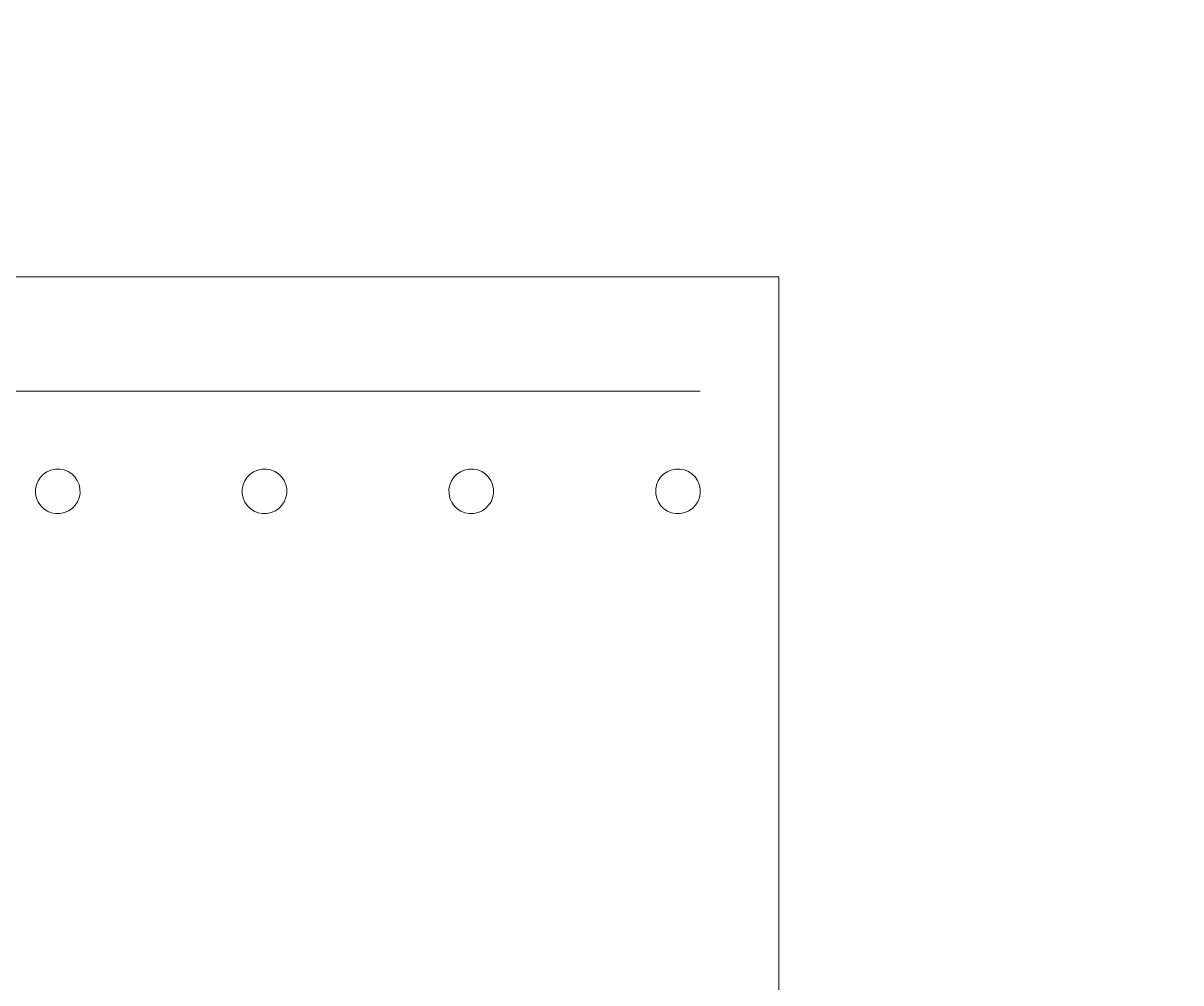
# Model space of a CAD drawing. Header units: centimetres. Extents: x -162 to 162, y -134 to 134.
# Drawn here: x 62.015 to 64.322, y -74.491 to -72.578 of the extents above; entities that cross this region are included whole.
import ezdxf

# ---------------------------------------------------------------- set-up
doc = ezdxf.new("R2010")
doc.units = ezdxf.units.CM
doc.header["$MEASUREMENT"] = 0
doc.layers.add('Capa 1', color=7, linetype='Continuous')
doc.layers.add('GUIDE', color=7, linetype='Continuous')

msp = doc.modelspace()

# ---------------------------------------------------------------- linework, layer by layer
at = {"layer": 'Capa 1', "lineweight": 9}
msp.add_open_spline([(64.17534, -77.13382), (64.17534, -77.13382), (63.52067, -77.13382), (63.52067, -77.13382), (63.52067, -77.13382), (63.52067, -73.08376), (63.52067, -73.08376), (63.52067, -73.08376), (49.42661, -73.08376), (49.42661, -73.08376), (49.42661, -73.08376), (49.42661, -77.13382), (49.42661, -77.13382), (49.42661, -77.13382), (48.77195, -77.13382), (48.77195, -77.13382), (48.71267, -77.13382), (48.66462, -77.1819), (48.66462, -77.24119), (48.66462, -77.24119), (48.66462, -77.78853), (48.66462, -77.78853), (48.66462, -77.84777), (48.71267, -77.89581), (48.77195, -77.89581), (48.77195, -77.89581), (49.42661, -77.89581), (49.42661, -77.89581), (49.42661, -77.89581), (63.52067, -77.89581), (63.52067, -77.89581), (63.52067, -77.89581), (64.17534, -77.89581), (64.17534, -77.89581), (64.23462, -77.89581), (64.28267, -77.84777), (64.28267, -77.78853), (64.28267, -77.78853), (64.28267, -77.24119), (64.28267, -77.24119), (64.28267, -77.1819), (64.23462, -77.13382), (64.17534, -77.13382)], degree=3, knots=[0, 0, 0, 0, 0.0714286, 0.0714286, 0.0714286, 0.1428571, 0.1428571, 0.1428571, 0.2142857, 0.2142857, 0.2142857, 0.2857143, 0.2857143, 0.2857143, 0.3571429, 0.3571429, 0.3571429, 0.4285714, 0.4285714, 0.4285714, 0.5, 0.5, 0.5, 0.5714286, 0.5714286, 0.5714286, 0.6428571, 0.6428571, 0.6428571, 0.7142857, 0.7142857, 0.7142857, 0.7857143, 0.7857143, 0.7857143, 0.8571429, 0.8571429, 0.8571429, 0.9285714, 0.9285714, 0.9285714, 1, 1, 1, 1], dxfattribs=at)
at = {"layer": 'Capa 1', "color": 4, "lineweight": 9}
msp.add_open_spline([(49.61394, -73.31132), (49.61394, -73.31132), (63.3645, -73.31132), (63.3645, -73.31132)], degree=3, dxfattribs=at)
for points in [[(62.08885, -73.55534), (62.1133, -73.55271), (62.13099, -73.53075), (62.12835, -73.50629), (62.12572, -73.48183), (62.10377, -73.46416), (62.07932, -73.46678), (62.05487, -73.46941), (62.03718, -73.49137), (62.03982, -73.51583), (62.04245, -73.54029), (62.0644, -73.55796), (62.08885, -73.55534)], [(62.50081, -73.55534), (62.52527, -73.55271), (62.54295, -73.53075), (62.54032, -73.50629), (62.53769, -73.48183), (62.51573, -73.46416), (62.49128, -73.46678), (62.46683, -73.46941), (62.44915, -73.49137), (62.45178, -73.51583), (62.45441, -73.54029), (62.47637, -73.55796), (62.50081, -73.55534)], [(62.91278, -73.55534), (62.93723, -73.55271), (62.95491, -73.53075), (62.95228, -73.50629), (62.94965, -73.48183), (62.92769, -73.46416), (62.90324, -73.46678), (62.87879, -73.46941), (62.86111, -73.49137), (62.86374, -73.51583), (62.86638, -73.54029), (62.88833, -73.55796), (62.91278, -73.55534)], [(63.32474, -73.55534), (63.34919, -73.55271), (63.36687, -73.53075), (63.36424, -73.50629), (63.36161, -73.48183), (63.33965, -73.46416), (63.3152, -73.46678), (63.29075, -73.46941), (63.27307, -73.49137), (63.2757, -73.51583), (63.27834, -73.54029), (63.30029, -73.55796), (63.32474, -73.55534)]]:
    msp.add_open_spline(points, degree=3, knots=[0, 0, 0, 0, 0.25, 0.25, 0.25, 0.5, 0.5, 0.5, 0.75, 0.75, 0.75, 1, 1, 1, 1], dxfattribs=at)
at = {"layer": 'GUIDE', "lineweight": 9}
for points in [[(154.95614, -133.81955), (154.95614, -133.81955), (-18.51418, -133.81955), (-18.51418, -133.81955), (-18.51418, -133.81955), (-18.51418, 9.29968), (-18.51418, 9.29968), (-18.51418, 9.29968), (154.95614, 9.29968), (154.95614, 9.29968), (154.95614, 9.29968), (154.95614, -133.81955), (154.95614, -133.81955)], [(-18.43797, -133.74342), (-18.43797, -133.74342), (154.87992, -133.74342), (154.87992, -133.74342), (154.87992, -133.74342), (154.87992, 9.22355), (154.87992, 9.22355), (154.87992, 9.22355), (-18.43797, 9.22355), (-18.43797, 9.22355), (-18.43797, 9.22355), (-18.43797, -133.74342), (-18.43797, -133.74342)]]:
    msp.add_open_spline(points, degree=3, knots=[0, 0, 0, 0, 0.25, 0.25, 0.25, 0.5, 0.5, 0.5, 0.75, 0.75, 0.75, 1, 1, 1, 1], dxfattribs=at)

doc.saveas('drawing.dxf')
